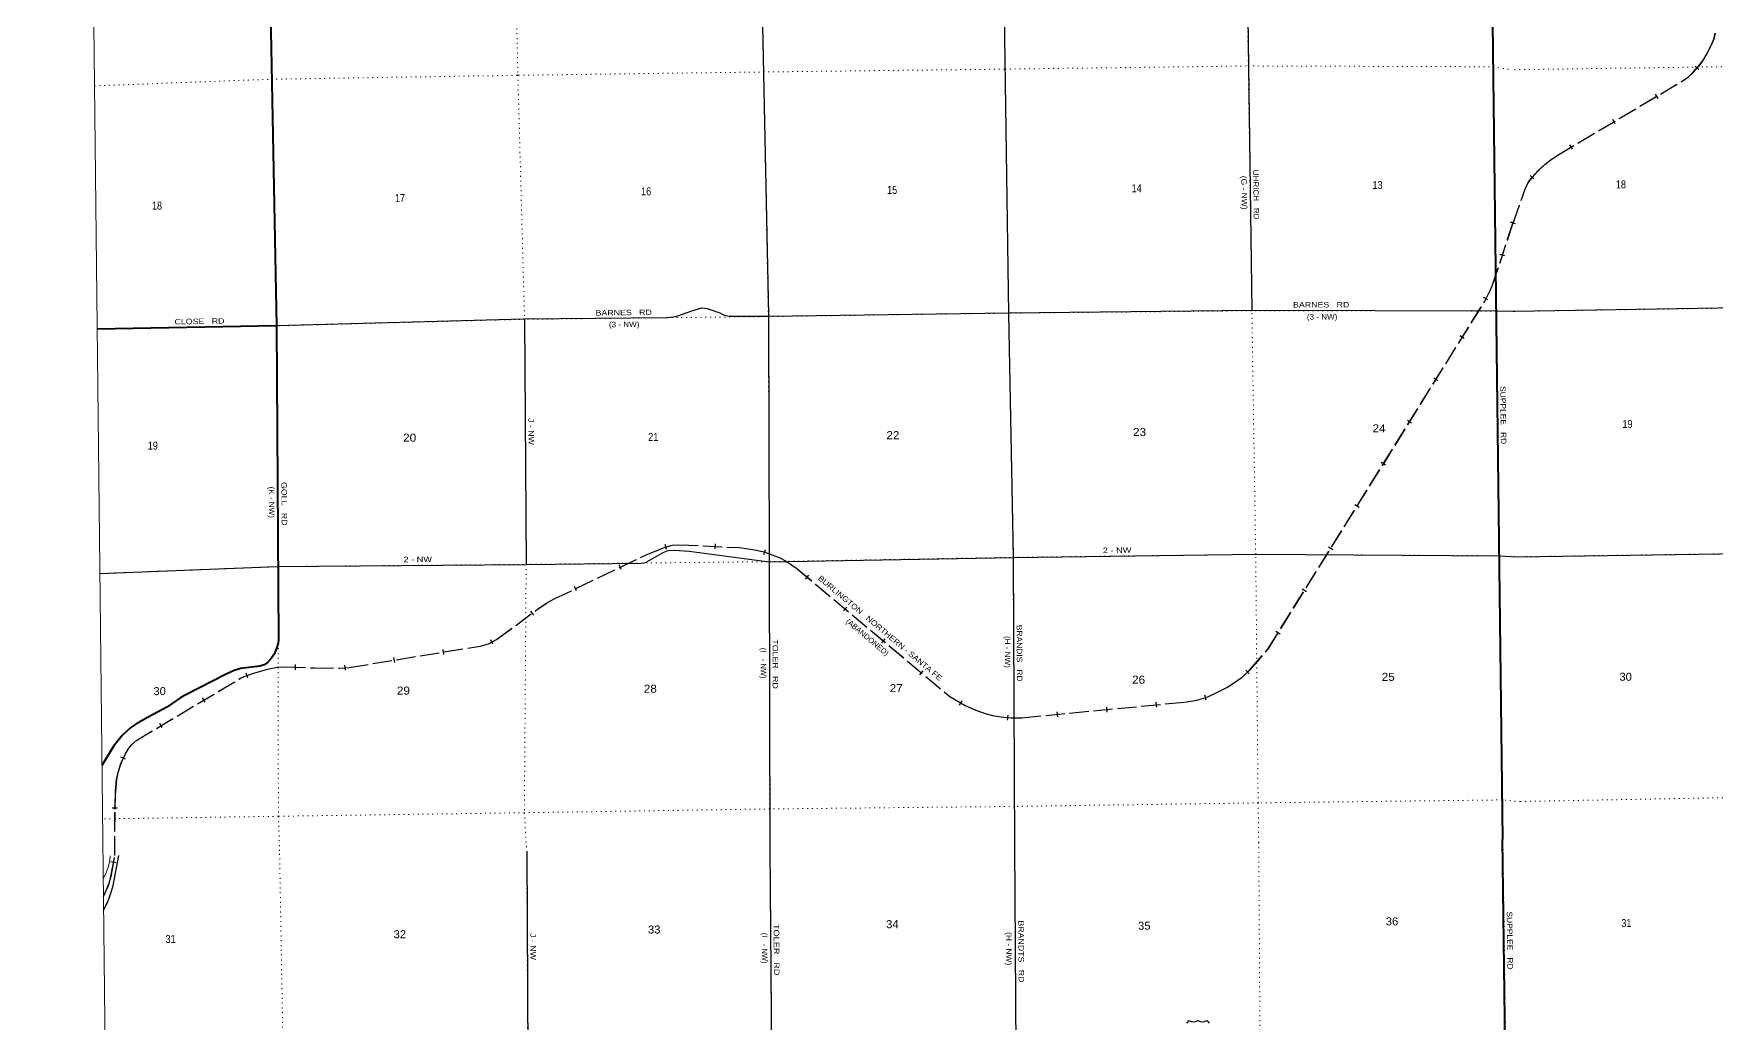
# Model space of a CAD drawing. Header units: feet. Extents: x 246606 to 497223, y 1368 to 189004.
# Drawn here: x 246606 to 283413, y 43570 to 65209 of the extents above; entities that cross this region are included whole.
import ezdxf
from ezdxf.enums import TextEntityAlignment as Align

# ---------------------------------------------------------------- set-up
doc = ezdxf.new("R2010")
doc.units = ezdxf.units.FT
doc.header["$LTSCALE"] = 70
doc.linetypes.add('DOTTED', pattern=[1.5, 0.3, -1.2])
doc.linetypes.add('LONG_DASHED', pattern=[7.5, 6, -1.5])
for name, color, linetype, lineweight in [('16', 7, 'Continuous', 25), ('26', 7, 'Continuous', 40), ('29', 7, 'Continuous', 25), ('30', 7, 'Continuous', 25), ('34', 7, 'Continuous', 25), ('39', 7, 'Continuous', 13), ('4', 7, 'Continuous', 13), ('6', 7, 'DOTTED', 25), ('63', 7, 'Continuous', 25), ('7', 7, 'DOTTED', 13)]:
    doc.layers.add(name, color=color, linetype=linetype, lineweight=lineweight)
doc.layers.add('27', color=7, linetype='Continuous')

msp = doc.modelspace()

# ---------------------------------------------------------------- linework, layer by layer
at = {"layer": '16'}
for p, q in [((271830.12, 43570.32), (271881.43, 43629.08)), ((272073.19, 43635.05), (272072.91, 43634.85)), ((272265.28, 43629.17), (272316.67, 43570.32))]:
    msp.add_line(p, q, dxfattribs=at)
for centre, radius, start, end in [((271972.51, 43786.74), 182.07, 239.97227, 303.45418), ((272174.29, 43786.24), 181.52, 236.33975, 300.08743), ((272174.28, 43786.74), 182.07, 236.54582, 236.59441)]:
    msp.add_arc(centre, radius, start, end, dxfattribs=at)
at = {"layer": '26'}
msp.add_line((278397.28, 75077.88), (278736.67, 47591.36), dxfattribs=at)
for points in [[(251608.54, 74758.63), (251914.99, 58820.06), (247995.08, 58749.38)], [(251914.99, 58820.06), (251963.01, 51961.05), (251951.63, 51885.36), (251916.18, 51765.07), (251865.62, 51644.54), (251801.22, 51543.53), (251724.65, 51461.53), (251647.94, 51411.46), (251550.42, 51380.93), (251130.64, 51326.24), (251062.14, 51308.83), (250994.39, 51283.63), (250819.74, 51203.26), (249921.47, 50742.56), (249828.94, 50692.07), (249517.22, 50480.91), (249108.93, 50266.62), (248844.28, 50112.02), (248733.59, 50039.59), (248642.04, 49958.63), (248541.65, 49861.06), (248358.87, 49635.25), (248100.07, 49209.16)], [(278797.13, 43099.33), (278796.79, 43124.33), (278736.67, 47591.36)]]:
    msp.add_lwpolyline(points, dxfattribs=at)
at = {"layer": '29'}
for p, q in [((257343.9, 58964.18), (257378.47, 53605.36)), ((248346.08, 46581.03), (248469.61, 47237.49)), ((257391.48, 47337.58), (257414.43, 42837.77)), ((262708.37, 47398.91), (262745.47, 42919.72)), ((268064.1, 47461.94), (268090.66, 42981.58)), ((248134.94, 46039.88), (248230.5, 46236.04))]:
    msp.add_line(p, q, dxfattribs=at)
for points in [[(273005.83, 75109.98), (273103.08, 69857.8), (273253.01, 59152.24)], [(262460.15, 69605.66), (262679.77, 59062.14), (262696, 53675.64), (262708.37, 47398.91)], [(267779.03, 69672.17), (267932.48, 59079.5), (268029.82, 53772.87), (268064.1, 47461.94)], [(309989.88, 59504.92), (305210.76, 59423.48), (299895.75, 59367.8), (294594.47, 59355.37), (294555.17, 59355.37), (289315.81, 59300.98), (289254.42, 59300.98), (278992.26, 59136.57)], [(278992.26, 59136.57), (278611.03, 59141.94), (273265.22, 59152.48), (267939.71, 59099.96), (262675.31, 59021.63), (261848.23, 59021.62), (261782.31, 59030.86), (261719.8, 59050.18), (261620.24, 59094.62), (261343.97, 59190.52), (261286.95, 59202.49), (261215.19, 59203.55), (260995.06, 59142.36), (260690.72, 59029.4), (260601.99, 59012.1), (260459.5, 58996), (257321.94, 58963.96), (251914.99, 58820.06)], [(279059.07, 53771.98), (283996.78, 53841.89), (289310.6, 53920.21), (294633.45, 53988.46), (294652.48, 53989.08), (299983.57, 54016.03), (305331.4, 54051.27), (310064.42, 54130.59)], [(248053.88, 53405.01), (251935.34, 53557.4), (257381.19, 53605.39), (259897.66, 53630.88), (259959.84, 53640.69), (260002.65, 53654.97), (260120.71, 53720.43), (260375.78, 53863.69), (260487.83, 53907.23), (260614.31, 53915.53), (260941.91, 53892.26), (262696.1, 53657.29)], [(262696.1, 53657.29), (268044.52, 53755.31), (273357.33, 53825.48), (278662.44, 53793.22), (279059.07, 53771.98)], [(248134.94, 46039.88), (248242.07, 46272.43), (248271.4, 46347.13), (248311.4, 46459.18), (248346.08, 46581.03)]]:
    msp.add_lwpolyline(points, dxfattribs=at)
at = {"layer": '34', "linetype": 'LONG_DASHED', "lineweight": 13}
for points in [[(278969.34, 61063.98), (279234.37, 61808.02), (279302.63, 61952.3), (279381.89, 62064.13), (279516.24, 62212.71), (279668.05, 62352.41), (279771.59, 62431.35), (279935.44, 62543.63), (282699.84, 64186.88), (282803.22, 64264.66), (282898.96, 64355.56), (283055.76, 64530.56), (283142.04, 64650.36), (283213.23, 64773.2), (283318.74, 64984.13), (283361.78, 65086.43), (283391.25, 65219.09)], [(248383.28, 47241.55), (248388.02, 48255.96), (248397.5, 48549.86), (248402.66, 48642.56), (248425.93, 48911.29), (248456, 49050.36), (248520.68, 49252.59), (248615.44, 49461.16), (248691.24, 49584.41), (248752.83, 49660.25), (248842.39, 49746.98), (251120.22, 51102.74), (251235.4, 51155.79), (251420.17, 51224.52), (251720.67, 51312.82), (251931.85, 51352.5), (252135.66, 51360.21), (252747.77, 51338.44), (253299.59, 51328.33), (253509.51, 51347.76), (256374, 51814.55), (256555.85, 51866.82), (256732.16, 51956.32), (257638.39, 52626.46), (257825.56, 52753.24), (257992, 52844.83), (260019.69, 53817.59), (260426.58, 53978.59), (260576.04, 54023.32), (260720.32, 54030.73), (262041.09, 53967.4), (262236.4, 53943.03), (262416.43, 53914.59), (262577.51, 53876.67), (262756.44, 53813.27), (262913.89, 53748.68), (263060.76, 53672.84), (263300.29, 53508.63), (266646.39, 50709.3), (266978.86, 50513.5), (267211.01, 50413.95), (267437.5, 50335.87), (267580.55, 50300.19), (267822.17, 50262.27), (267983.26, 50243.31), (268220.62, 50246.77), (271787.63, 50591.72), (272052.13, 50633.61), (272251.92, 50691.27), (272416.4, 50761.3), (272706.74, 50909.32), (272876.06, 51020.79), (273047.86, 51146.33), (273207.25, 51289.42), (273607.31, 51752.18), (278349.55, 59360.05), (278460.7, 59579.14), (278510.45, 59692.9), (278681.01, 60189.44), (278965.27, 61067.57)], [(248131.58, 46345.24), (248193.89, 46469.93), (248242.33, 46580.08), (248268.75, 46659.39), (248301.78, 46780.55), (248386.26, 47236.57)]]:
    msp.add_lwpolyline(points, dxfattribs=at)
at = {"layer": '39'}
msp.add_lwpolyline([(248127.05, 46738.12), (248182.33, 46843.07), (248235.14, 46979.55), (248270.34, 47129.24), (248281.79, 47235.19)], dxfattribs=at)
at = {"layer": '4'}
msp.add_lwpolyline([(246606.45, 184933.96), (277430.77, 185294.38), (308254.57, 185697.19), (339077.78, 186142.4), (369900.35, 186630.01), (400722.22, 187160.02), (431543.33, 187732.43), (462363.63, 188347.22), (493183.04, 189004.41), (497222.97, 5471.78), (466151.09, 4809.2), (435078.34, 4189.37), (404004.75, 3612.28), (372930.4, 3077.93), (341855.35, 2586.32), (310779.64, 2137.47), (279703.36, 1731.35), (248626.54, 1367.98)], close=True, dxfattribs=at)
at = {"layer": '6'}
msp.add_line((278736.67, 47591.36), (278797.13, 43099.33), dxfattribs=at)
msp.add_lwpolyline([(278736.67, 47591.36), (278727.67, 48454.8), (278660.57, 53792.92), (278592.22, 59143.19), (278530.8, 64487.54), (278464.35, 69809.91), (278396.65, 75075.21), (278326.45, 80505.46), (278253.74, 85719.33), (278193.55, 91027.29), (278169.05, 93473.33)], dxfattribs=at)
at = {"layer": '63'}
for p, q in [((283030.67, 64426.89), (282948.3, 64500.7)), ((282136.45, 63793.23), (282079.93, 63888.31)), ((281201.35, 63237.38), (281144.83, 63332.46)), ((280266.24, 62681.52), (280209.72, 62776.6)), ((279420.97, 62032.06), (279338.93, 62106.24)), ((279017.28, 61048.07), (278913.08, 61085.19)), ((278784.13, 60348.57), (278678.9, 60382.64)), ((278417.35, 59390.15), (278318.71, 59440.19)), ((277898.97, 58541.73), (277805.11, 58600.24)), ((277323.53, 57618.56), (277229.66, 57677.07)), ((276748.08, 56695.38), (276654.21, 56753.89)), ((276172.63, 55772.2), (276078.76, 55830.71)), ((275597.18, 54849.02), (275503.32, 54907.54)), ((260448.9, 53932.56), (260417.18, 54038.52)), ((261512.53, 53942.19), (261517.83, 54052.67)), ((262576.22, 53823.55), (262613.16, 53927.81)), ((275021.74, 53925.85), (274927.87, 53984.36)), ((259462.63, 53494.34), (259414.78, 53594.06)), ((263489.27, 53284.69), (263560.24, 53369.52)), ((258481.82, 53023.8), (258433.97, 53123.53)), ((274446.29, 53002.67), (274352.42, 53061.18)), ((264323.63, 52586.67), (264394.61, 52671.5)), ((257545.59, 52495.03), (257479.82, 52583.96)), ((256653.81, 51859.91), (256603.74, 51958.54)), ((265157.99, 51888.64), (265228.97, 51973.48)), ((273870.84, 52079.49), (273776.98, 52138)), ((254504.64, 51458.76), (254486.85, 51567.93)), ((255578.32, 51633.72), (255560.53, 51742.89)), ((251291.35, 51122.72), (251252.78, 51226.39)), ((252333.31, 51302.65), (252337.24, 51413.19)), ((253426.72, 51289.38), (253416.53, 51399.52)), ((265992.36, 51190.62), (266063.33, 51275.46)), ((273197.12, 51212.46), (273123.23, 51294.77)), ((250355.38, 50588.74), (250298.81, 50683.79)), ((266859.76, 50525.04), (266915.89, 50620.35)), ((270088.07, 50376.63), (270077.42, 50486.72)), ((271170.86, 50481.34), (271160.21, 50591.44)), ((272253.98, 50639.3), (272223.3, 50745.57)), ((249420.59, 50032.36), (249364.02, 50127.4)), ((267910.8, 50200.99), (267923.73, 50310.84)), ((269005.28, 50271.92), (268994.63, 50382.01)), ((248614.96, 49345.59), (248514.25, 49391.34)), ((248431.42, 48271.92), (248320.86, 48275.49)), ((248407.08, 47082.59), (248297.69, 47099.06))]:
    msp.add_line(p, q, dxfattribs=at)
at = {"layer": '63', "linetype": 'LONG_DASHED'}
for points in [[(278965.48, 61065.36), (279230.58, 61809.59), (279299.08, 61954.38), (279378.69, 62066.7), (279513.33, 62215.6), (279665.41, 62355.56), (279769.19, 62434.67), (279933.23, 62547.09), (282697.55, 64190.29), (282800.57, 64267.8), (282896.02, 64358.42), (283052.56, 64533.13), (283138.59, 64652.59), (283209.62, 64775.15), (283315.01, 64985.84), (283357.86, 65087.68), (283387.22, 65219.84)], [(248379.18, 47241.57), (248383.92, 48256.04), (248393.4, 48550.04), (248398.57, 48642.85), (248421.87, 48911.9), (248452.03, 49051.42), (248516.85, 49254.07), (248611.81, 49463.09), (248687.89, 49586.79), (248749.8, 49663.02), (248839.88, 49750.26), (251118.31, 51106.37), (251233.83, 51159.58), (251418.88, 51228.41), (251719.71, 51316.81), (251931.39, 51356.59), (252135.66, 51364.31), (252747.88, 51342.54), (253299.44, 51332.43), (253508.99, 51351.83), (256373.1, 51818.56), (256554.34, 51870.65), (256730, 51959.82), (257636.02, 52629.81), (257823.42, 52756.74), (257990.12, 52848.48), (260018.05, 53821.35), (260425.24, 53982.47), (260575.34, 54027.39), (260720.31, 54034.84), (262041.44, 53971.49), (262236.97, 53947.09), (262417.22, 53918.62), (262578.67, 53880.61), (262757.9, 53817.1), (262915.61, 53752.41), (263062.87, 53676.37), (263302.77, 53511.9), (266648.76, 50712.66), (266980.72, 50517.17), (267212.49, 50417.78), (267438.67, 50339.8), (267581.37, 50304.21), (267822.73, 50266.33), (267983.47, 50247.41), (268220.39, 50250.87), (271787.11, 50595.79), (272051.24, 50637.62), (272250.54, 50695.14), (272414.66, 50765.02), (272704.68, 50912.87), (272873.72, 51024.16), (273045.27, 51149.52), (273204.32, 51292.3), (273604, 51754.62), (278345.98, 59362.07), (278456.99, 59580.89), (278506.63, 59694.39), (278677.12, 60190.74), (278961.37, 61068.83)], [(248133.91, 46342.71), (248190.18, 46471.67), (248238.5, 46581.56), (248264.82, 46660.58), (248297.78, 46781.46), (248382.23, 47237.32)]]:
    msp.add_lwpolyline(points, dxfattribs=at)
at = {"layer": '7'}
for p, q in [((273402.65, 47526.05), (273431.86, 43035.37)), ((251986.63, 47276.52), (252065.2, 42783.95)), ((257414.43, 42837.77), (257391.48, 47337.58)), ((262708.37, 47398.91), (262745.47, 42919.72)), ((268090.66, 42981.58), (268064.1, 47461.94))]:
    msp.add_line(p, q, dxfattribs=at)
for points in [[(251393.62, 93158.24), (251468.01, 90844.67), (251548.24, 85446.52), (251571.46, 80205.69), (251603.41, 74758.11), (251709.97, 69430.22), (251813.23, 64229.65), (251918.09, 58820.83), (251949.43, 53556.9), (251959.77, 48097.62), (251986.63, 47276.52)], [(256744.76, 93218.65), (256855.17, 90925.56), (256897.24, 85556.86), (256924.12, 80178.83), (256953.33, 74918.18), (257084.51, 69626.82), (257197.85, 64305.07), (257344.15, 58965.55), (257379.25, 53608.11), (257340.37, 48175.03), (257391.48, 47337.58)], [(262708.37, 47398.91), (262705.05, 48260.09), (262696.31, 53702.21), (262677.47, 59020.83), (262569.66, 64386.49), (262460.15, 69605.66), (262315.07, 74904.29), (262275.24, 80312.39), (262275.01, 85568.12), (262167.18, 90955.11), (262142.46, 93280.91)], [(267472.24, 93343.64), (267499.31, 90985.22), (267579.54, 85622.7), (267623.54, 80354.58), (267603.41, 74961.37), (267779.03, 69672.17), (267855.35, 64421), (267930.58, 59100.52), (268029.61, 53791.32), (268061.4, 48333.6), (268064.1, 47461.94)], [(273402.65, 47526.05), (273389.97, 48390.46), (273336.64, 53827.71), (273253.01, 59152.24), (273174.91, 64505.07), (273104.86, 69761.52), (273008.14, 75021.26), (272932.91, 80438.96), (272925.38, 85676.06), (272849.88, 91042.39), (272814.69, 93407.78)], [(309917.87, 64783.75), (305089.65, 64755.63), (299791.41, 64658.4), (294439.76, 64631.01), (289139.45, 64537.79), (283848.55, 64491.07), (278927.25, 64419.27)], [(247936.55, 64067.35), (251809.02, 64212.69), (257213.94, 64299.14), (262570.91, 64371.44), (267855.35, 64433.55), (273176.16, 64502.56), (278533.3, 64485.03), (278927.25, 64419.27)], [(278992.66, 59136.6), (283915.02, 59211.57), (289252.63, 59300.44), (294553.49, 59355.36), (299879.14, 59368.27), (305208.22, 59423.58), (309989.88, 59504.92)], [(278992.26, 59136.57), (278593.48, 59144.45), (273246.77, 59149.52), (267931.83, 59098.01), (262682.49, 59023.33), (257344.15, 58963.04), (251916.84, 58820.83), (247995.08, 58749.38)], [(310064.42, 54130.59), (305331.4, 54051.27), (299973.82, 54015.73), (294632.25, 53988.49), (289301.33, 53921.05), (283996.78, 53841.89), (279059.07, 53771.98)], [(248053.88, 53405.01), (251950.68, 53556.9), (257378.47, 53605.36), (262700.06, 53665.84), (268029.61, 53758.7), (273334.13, 53823.94), (278664.94, 53793.22), (279059.07, 53771.98)], [(279125.33, 48420.28), (284074.99, 48513.32), (289395.31, 48616.9), (294690.24, 48663.67), (300038.29, 48660.76), (305395.27, 48738.63), (310137.91, 48787.7)], [(279125.33, 48420.28), (278723.91, 48454.8), (273389.97, 48390.46), (268059.71, 48312.77), (262707.56, 48257.58), (257340.37, 48175.03), (251959.77, 48097.62), (248112.93, 48039.86)]]:
    msp.add_lwpolyline(points, dxfattribs=at)

# ---------------------------------------------------------------- texts
at = {"layer": '27'}
for s, rotation, width, p in [('CLOSE   RD', 1.033, 1.2, (249689.19, 58849.93)), ('SUPPLEE   RD', 270.707, 1.15, (278684.3, 57502.79)), ('(K - NW)', 270.401, 1.1, (251749.9, 55305.75)), ('GOLL   RD', 270.401, 1.2, (252025.78, 55405.71)), ('SUPPLEE   RD', 270.771, 1.15, (278827.89, 46015.56))]:
    msp.add_text(s, height=120, rotation=rotation, dxfattribs=dict(at, width=width)).set_placement(p)
at = {"layer": '30'}
for s, rotation, width, p in [('UHRICH   RD', 270.802, 1.1, (273285.76, 61688.86)), ('(G - NW)', 270.802, 1.15, (273026.87, 61731.23)), ('BARNES   RD', 0.122, 1.2, (274769.36, 59222.53)), ('BARNES   RD', 0.585, 1.2, (259513.07, 59050.47)), ('(3 - NW)', 0.585, 1.1, (259523.64, 58792.4)), ('(3 - NW)', 0.122, 1.1, (274789.35, 58958.74)), ('J - NW', 270.37, 1.2, (257429.73, 56510.75)), ('2 - NW', 0.505, 1.25, (255007.86, 53654.47)), ('2 - NW', 0.757, 1.25, (270305.58, 53855.18)), ('BRANDIS   RD', 270.311, 1.15, (268111.28, 51663.05)), ('TOLER   RD', 270.113, 1.2, (262770.44, 51424.97)), ('(H - NW)', 270.311, 1.1, (267851.14, 51690.2))]:
    msp.add_text(s, height=120, rotation=rotation, dxfattribs=dict(at, width=width)).set_placement(p, align=Align.CENTER)
msp.add_text('(I   - NW)', height=120, rotation=270.113, dxfattribs=at).set_placement((262510.4, 51445.91), align=Align.CENTER)
for s, rotation, width, p in [('TOLER   RD', 270.475, 1.25, (262792.09, 45742.25)), ('BRANDTS   RD', 270.34, 1.2, (268143.96, 45821.29)), ('J - NW', 270.292, 1.2, (257470.63, 45544.03)), ('(H - NW)', 270.34, 1.15, (267877.27, 45565.84))]:
    msp.add_text(s, height=120, rotation=rotation, dxfattribs=dict(at, width=width)).set_placement(p)
msp.add_text('(I   - NW)', height=120, rotation=270.475, dxfattribs=at).set_placement((262533.68, 45549.09))
at = {"layer": '63', "width": 1.15}
msp.add_text('BURLINGTON   NORTHERN - SANTA FE', height=120, rotation=320.084, dxfattribs=at).set_placement((263751.85, 53280.87))
at = {"layer": '63'}
msp.add_text('(ABANDONED)', height=120, rotation=320.084, dxfattribs=at).set_placement((264360.58, 52339.28))
at = {"layer": '7'}
for s, width, p in [('16', 0.85, (259892.7, 61674.47)), ('15', 0.85, (265274.09, 61705.1)), ('14', 0.85, (270622.44, 61741.66)), ('13', 0.85, (275890.68, 61812.88)), ('18', 0.85, (281213.67, 61825.21)), ('18', 0.85, (249193.33, 61362.37)), ('17', 0.85, (254508.02, 61527.07)), ('19', 0.85, (281359.1, 56588.31)), ('20', 1.1, (254687.55, 56287.86)), ('21', 0.85, (260048.5, 56304.62)), ('22', 1.1, (265258.83, 56342.48)), ('23', 1.1, (270653.6, 56411.66)), ('24', 1.1, (275891.99, 56492.16)), ('19', 0.85, (249102.98, 56112.97)), ('26', 1.1, (270632.08, 50996.15)), ('25', 1.1, (276092.03, 51057.9)), ('30', 1.05, (281291.71, 51060.53)), ('30', 1.05, (249225.66, 50745.83)), ('29', 1.1, (254551.19, 50757.89)), ('28', 1.1, (259951.93, 50798.76)), ('27', 1.1, (265330.44, 50811.84))]:
    msp.add_text(s, height=175, dxfattribs=dict(at, width=width)).set_placement(p)
for s, rotation, width, p in [('33', 0.231, 1.05, (260043.21, 45533.48)), ('34', 0.231, 1.05, (265253.59, 45649.92)), ('35', 0.231, 1.05, (270763.9, 45615.67)), ('36', 0.231, 1.05, (276182.52, 45711.27)), ('31', 0.524, 0.85, (281334.45, 45674.34)), ('31', 0.231, 0.85, (249491.05, 45325.56)), ('32', 0.231, 1.05, (254479.8, 45430.26))]:
    msp.add_text(s, height=175, rotation=rotation, dxfattribs=dict(at, width=width)).set_placement(p)

doc.saveas('drawing.dxf')
